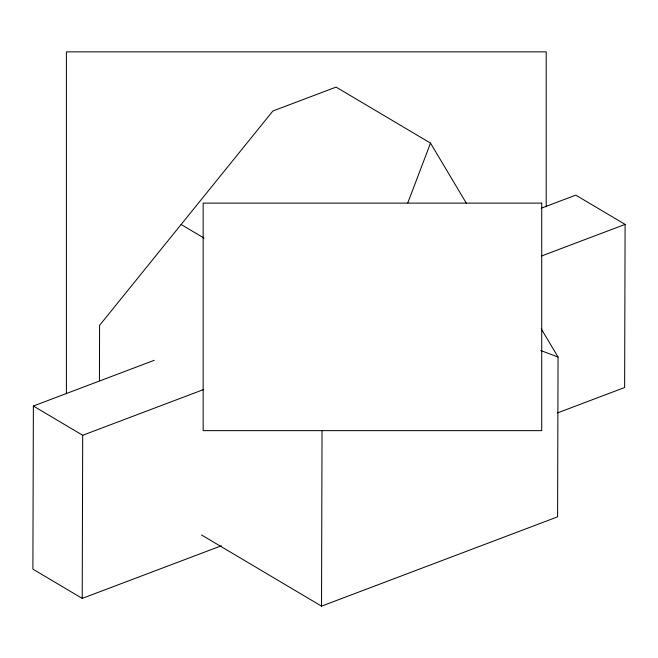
<?xml version="1.0" encoding="UTF-8"?>
<svg xmlns="http://www.w3.org/2000/svg" width="658" height="658" viewBox="0 0 658 658"><rect width="100%" height="100%" fill="white"/><g stroke="black" fill="none" stroke-linecap="round" stroke-linejoin="round"><path stroke-width="0.99" d="M154.235 360.304L33.369 406.019L32.9 569.145L82.225 598.402L221.327 545.786M82.225 598.402L82.694 435.275L33.369 406.019M99.432 380.801L99.588 325.34L272.881 111.013L336.082 87.103L430.513 143.107L466.481 203.437M541.213 328.786L558.05 357.031L557.589 516.851L321.532 606.141L322.033 430.496M541.238 208.199L575.775 195.138L625.1 224.386L624.631 387.513L557.482 412.911M407.787 202.927L430.513 143.107M541.641 255.954L625.1 224.386M82.694 435.275L203.561 389.561M540.744 350.517L558.05 357.031M181.123 224.501L204.079 238.114M201.521 534.97L321.532 606.141M546.214 206.9L546.214 51.859L66.4 51.859L66.4 393.772M541.723 203.116L203.157 203.116L203.157 430.636L541.723 430.636L541.723 203.116"/></g></svg>
